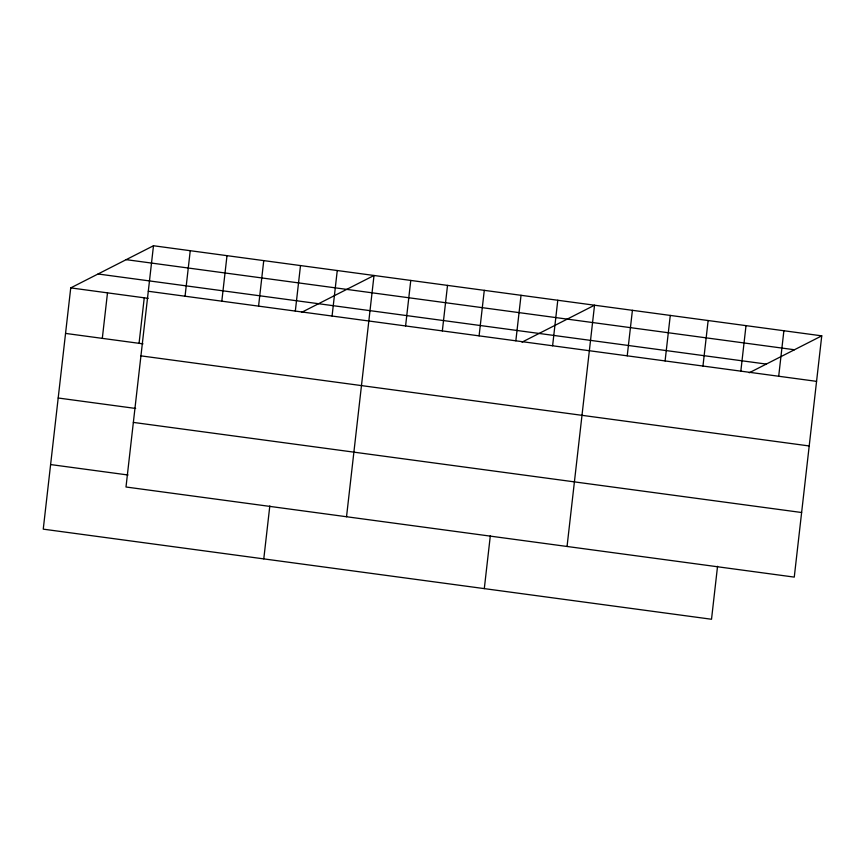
<?xml version="1.0" encoding="UTF-8"?>
<svg xmlns="http://www.w3.org/2000/svg" width="865" height="865" viewBox="0 0 865 865"><rect width="100%" height="100%" fill="white"/><g stroke="black" fill="none" stroke-linecap="round" stroke-linejoin="round"><path stroke-width="1.3" d="M153.483 245.746L125.998 487.006L794.265 577.106L821.75 335.847L153.483 245.746L70.735 287.894L43.25 529.153L711.517 619.254L717.55 566.283M102.308 338.366L107.498 292.846M139.06 343.318L144.25 297.809M185.056 296.219L190.246 250.699M221.808 301.171L226.998 255.651M258.57 306.124L263.749 260.614M263.782 558.887L269.815 505.917M295.322 311.086L300.501 265.566M332.074 316.039L337.264 270.518M346.53 516.74L374.015 275.481L301.507 312.406M405.588 325.954L410.767 280.433M442.339 330.906L447.519 285.385M479.091 335.858L484.281 290.348M484.303 588.622L490.336 535.651M515.843 340.821L521.033 295.3M552.605 345.773L557.784 300.252M567.051 546.475L594.536 305.204L522.028 342.14M627.222 355.829L632.412 310.319M665.088 360.943L670.278 315.422M702.964 366.046L708.143 320.526M740.829 371.15L746.008 325.629M778.695 376.253L783.885 330.733M749.241 372.772L821.75 335.847M126.182 259.651L794.438 349.752M98.048 273.989L766.304 364.079M148.304 291.267L816.56 381.357M70.735 287.894L148.185 298.339M65.556 333.414L142.995 343.848M140.941 355.861L809.207 445.962M58.193 398.008L135.643 408.453M133.361 422.412L801.617 512.513M50.613 464.559L128.052 475.004"/></g></svg>
